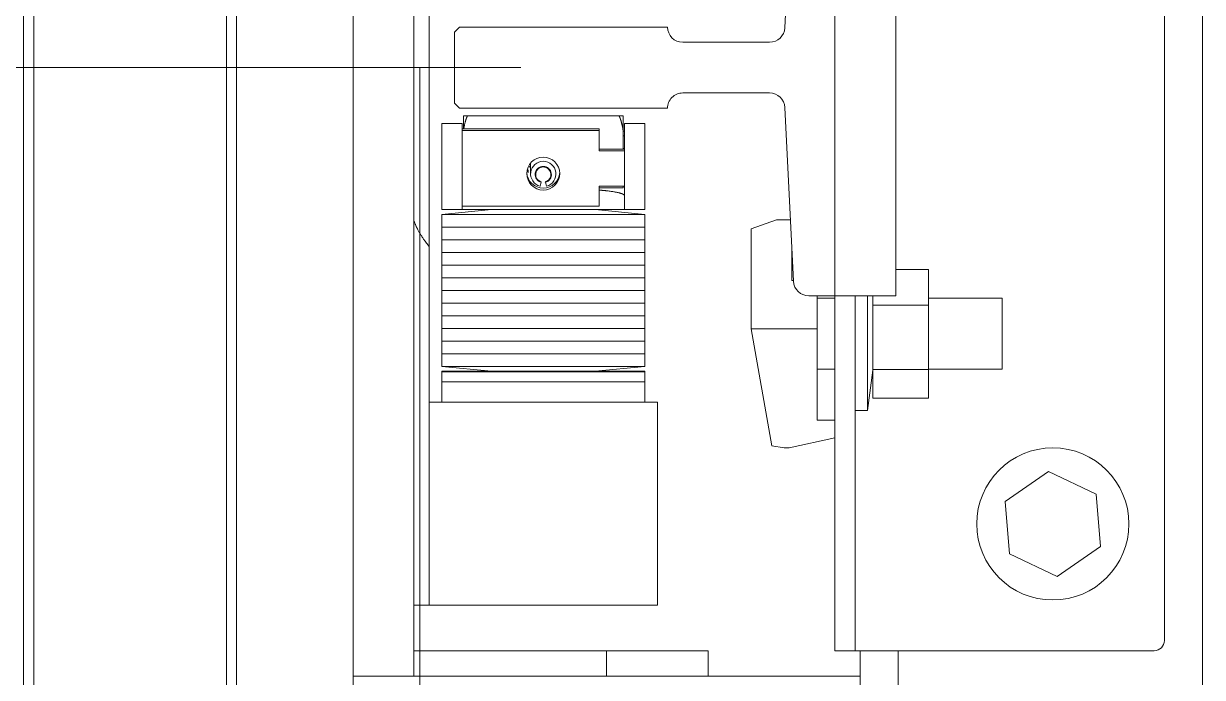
# Model space of a CAD drawing. Header units: millimetres. Extents: x -5 to 111, y -3 to 86.
# Drawn here: x 19.545 to 19.7775, y 47.8697 to 47.9987 of the extents above; entities that cross this region are included whole.
import ezdxf

# ---------------------------------------------------------------- set-up
doc = ezdxf.new("R2010")
doc.units = ezdxf.units.MM
doc.layers.add('A1I6----E-', color=3, linetype='Continuous', lineweight=25)
doc.layers.add('A1Z29---T-', color=5, linetype='Continuous', lineweight=18)
doc.styles.add('ARIAL', font='ARIAL.TTF')

# ---------------------------------------------------------------- blocks, each defined once
blk = doc.blocks.new('Gruppe-406')
at = {"layer": 'A1I6----E-', "linetype": 'Continuous', "lineweight": 9}
for p, q in [((-31.215445589992, 5.321897142038233), (-31.21544558999201, 5.570897142038233)), ((-31.213445589992, 5.321897142038233), (-31.21344558999201, 5.570897142038233))]:
    blk.add_line(p, q, dxfattribs=at)
at = {"layer": 'A1I6----E-', "linetype": 'Continuous', "lineweight": 9, "flags": 128}
blk.add_lwpolyline([(-31.21999558999201, 5.619397142038233, -0.4142135623747664), (-31.21744558999201, 5.616847142038245), (-31.21744558999201, 5.596397142038233), (-31.21544558999201, 5.596397142038233), (-31.21544558999201, 5.616847142038245, 0.4142135623740318), (-31.21999558999201, 5.621397142038233), (-31.25089558999201, 5.621397142038233, 0.4142135623721583), (-31.25544558999201, 5.616847142038245), (-31.255445589992, 5.275947142038236, 0.4142135623726266), (-31.25089558999201, 5.271397142038233), (-31.21999558999201, 5.271397142038233, 0.4142135623735634), (-31.21544558999201, 5.275947142038236), (-31.21544558999201, 5.296397142038233), (-31.21744558999201, 5.296397142038233), (-31.21744558999201, 5.275947142038236, -0.4142135623739308), (-31.21999558999201, 5.273397142038233), (-31.25089558999201, 5.273397142038233, -0.414213562373095), (-31.25344558999201, 5.275947142038236), (-31.25344558999201, 5.616847142038245, -0.4142135623714236), (-31.25089558999201, 5.619397142038233)], format="xyb", close=True, dxfattribs=at)
blk = doc.blocks.new('Gruppe-408')
at = {"layer": 'A1I6----E-'}
blk.add_blockref('Gruppe-406', (0, 0), dxfattribs=at)
blk = doc.blocks.new('Gruppe-420')
at = {"layer": 'A1I6----E-', "linetype": 'Continuous', "lineweight": 9}
blk.add_line((-31.02294558999195, 4.087592326226575), (-31.02294558999198, 6.910397142038233), dxfattribs=at)
blk = doc.blocks.new('Gruppe-423')
at = {"layer": 'A1I6----E-', "linetype": 'Continuous', "lineweight": 9}
for p, q in [((-31.02294558999197, 5.315397142038234), (-31.02294558999197, 5.575397142038233)), ((-31.19044558999201, 5.566397142038233), (-31.190445589992, 5.326397142038233)), ((-31.19044558999201, 5.566397142038233), (-31.19044558999201, 5.326397142038233)), ((-31.17844558999201, 5.566397142038233), (-31.17844558999201, 5.326397142038233)), ((-31.03044871354458, 5.559397142038248), (-31.03044871354456, 5.333397142038218)), ((-31.08344558999209, 5.491397142038291), (-31.08344558999205, 5.401397142038276)), ((-31.17544558999199, 5.421397142038248), (-31.175445589992, 5.471397142038233)), ((-31.168695589992, 5.436870825651149), (-31.168695589992, 5.434303614804932)), ((-31.16789187992439, 5.436870825651149), (-31.16869558999199, 5.436870825651149)), ((-31.1379993000596, 5.436870825651149), (-31.16789187992439, 5.436870825651149)), ((-31.1379993000596, 5.436870825651149), (-31.137195589992, 5.436870825651149)), ((-31.137195589992, 5.434016855274432), (-31.137195589992, 5.436870825651149)), ((-31.172945589992, 5.435397142038233), (-31.168945589992, 5.435397142038233)), ((-31.172945589992, 5.418397142038233), (-31.172945589992, 5.435397142038233)), ((-31.168945589992, 5.418397142038233), (-31.168945589992, 5.435397142038233)), ((-31.141945589992, 5.434303614804932), (-31.168945589992, 5.434303614804932)), ((-31.141945589992, 5.433964005163627), (-31.168945589992, 5.433964005163627)), ((-31.141945589992, 5.433964005163627), (-31.141945589992, 5.434303614804932)), ((-31.141945589992, 5.429989717740918), (-31.141945589992, 5.433964005163627)), ((-31.137195589992, 5.430329327382224), (-31.137195589992, 5.434016855274432)), ((-31.136945589992, 5.433897142038233), (-31.137195589992, 5.433897142038233)), ((-31.136945589992, 5.435397142038233), (-31.132945589992, 5.435397142038233)), ((-31.136945589992, 5.418397142038248), (-31.136945589992, 5.435397142038233)), ((-31.132945589992, 5.435397142038233), (-31.132945589992, 5.418397142038248)), ((-31.136945589992, 5.432955915346352), (-31.137195589992, 5.432955915346352)), ((-31.136945589992, 5.430329327382224), (-31.141945589992, 5.430329327382224)), ((-31.136945589992, 5.429989717740918), (-31.141945589992, 5.429989717740918)), ((-31.13714807573152, 5.430455915346353), (-31.136945589992, 5.430455915346353)), ((-31.155445589992, 5.426474711962571), (-31.15568778264193, 5.426961830509205)), ((-31.155445589992, 5.427514017375379), (-31.155445589992, 5.42541990193968)), ((-31.15617756587286, 5.425858254031675), (-31.155946089992, 5.425858254031675)), ((-31.15359263760475, 5.423020610150433), (-31.15335970046415, 5.423782472302181)), ((-31.15335970046415, 5.423782472302181), (-31.15333381855966, 5.423878443973783)), ((-31.15255736142434, 5.423878443973783), (-31.15253147951983, 5.423782472302195)), ((-31.15253147951983, 5.423782472302195), (-31.15229854237925, 5.423020610150449)), ((-31.141945589992, 5.423034714751182), (-31.136945589992, 5.423034714751182)), ((-31.141945589992, 5.419060427328473), (-31.141945589992, 5.423034714751182)), ((-31.137195589992, 5.422670825651152), (-31.141945589992, 5.422670825651152)), ((-31.137195589992, 5.422670825651152), (-31.137195589992, 5.423034714751182)), ((-31.17544558999199, 5.41114087078597), (-31.17544558999199, 5.421397142038248)), ((-31.163145589992, 5.418397142038233), (-31.172945589992, 5.417447142038236)), ((-31.172945589992, 5.418397142038233), (-31.168945589992, 5.418397142038233)), ((-31.172945589992, 5.417447142038236), (-31.172945589992, 5.414947142038236)), ((-31.132945589992, 5.417447142038236), (-31.172945589992, 5.417447142038236)), ((-31.168945589992, 5.419060427328473), (-31.141945589992, 5.419060427328473)), ((-31.168945589992, 5.418397142038233), (-31.156945589992, 5.418397142038233)), ((-31.156945589992, 5.418397142038233), (-31.148945589992, 5.418397142038248)), ((-31.148945589992, 5.418397142038248), (-31.136945589992, 5.418397142038248)), ((-31.132945589992, 5.417447142038236), (-31.142745589992, 5.418397142038233)), ((-31.136945589992, 5.418397142038248), (-31.132945589992, 5.418397142038248)), ((-31.132945589992, 5.414947142038236), (-31.132945589992, 5.417447142038236)), ((-31.172945589992, 5.414947142038236), (-31.172945589992, 5.412447142038251)), ((-31.132945589992, 5.41494714203825), (-31.172945589992, 5.414947142038236)), ((-31.172945589992, 5.414947142038236), (-31.132945589992, 5.414947142038236)), ((-31.132945589992, 5.412447142038251), (-31.132945589992, 5.414947142038236)), ((-31.11194558999235, 5.414577290866906), (-31.10694558999235, 5.416397142038234)), ((-31.10694558999235, 5.416397142038234), (-31.10419558999208, 5.416397142038234)), ((-31.11194558999237, 5.394897142038233), (-31.11194558999235, 5.414577290866906)), ((-31.17544558999199, 5.340397142038233), (-31.175445589992, 5.41114087078597)), ((-31.172945589992, 5.412447142038251), (-31.172945589992, 5.409947142038236)), ((-31.172945589992, 5.412447142038251), (-31.132945589992, 5.412447142038251)), ((-31.132945589992, 5.412447142038251), (-31.172945589992, 5.412447142038251)), ((-31.132945589992, 5.40994714203825), (-31.132945589992, 5.412447142038251)), ((-31.10394558999237, 5.411397142044287), (-31.1039455899924, 5.404397142038233)), ((-31.172945589992, 5.409947142038236), (-31.172945589992, 5.407447142038236)), ((-31.172945589992, 5.409947142038236), (-31.132945589992, 5.40994714203825)), ((-31.13294558999201, 5.40994714203825), (-31.172945589992, 5.409947142038236)), ((-31.132945589992, 5.407447142038251), (-31.132945589992, 5.40994714203825)), ((-31.172945589992, 5.407447142038236), (-31.172945589992, 5.404947142038236)), ((-31.132945589992, 5.407447142038251), (-31.172945589992, 5.407447142038251)), ((-31.172945589992, 5.407447142038251), (-31.132945589992, 5.407447142038251)), ((-31.132945589992, 5.404947142038236), (-31.132945589992, 5.407447142038251)), ((-31.08344558999205, 5.406572940761008), (-31.07694558999236, 5.40657294076098)), ((-31.07694558999236, 5.40657294076098), (-31.07694558999237, 5.399532834125861)), ((-31.172945589992, 5.404947142038236), (-31.172945589992, 5.402447142038236)), ((-31.172945589992, 5.404947142038236), (-31.132945589992, 5.404947142038236)), ((-31.13294558999201, 5.404947142038236), (-31.172945589992, 5.404947142038236)), ((-31.132945589992, 5.402447142038251), (-31.132945589992, 5.404947142038236)), ((-31.1039455899924, 5.404397142038233), (-31.10359497780971, 5.404384898391018)), ((-31.172945589992, 5.402447142038236), (-31.172945589992, 5.399947142038236)), ((-31.132945589992, 5.402447142038251), (-31.172945589992, 5.402447142038251)), ((-31.172945589992, 5.402447142038251), (-31.132945589992, 5.402447142038251)), ((-31.132945589992, 5.399947142038251), (-31.132945589992, 5.402447142038251)), ((-31.0989455899924, 5.401397142038262), (-31.09894558999238, 5.394897142038233)), ((-31.09544558999236, 5.333397142038218), (-31.09544558999236, 5.401397142038276)), ((-31.08344558999205, 5.401397142038276), (-31.09544558999236, 5.401397142038276)), ((-31.09144558999235, 5.333397142038218), (-31.09144558999236, 5.401397142038276)), ((-31.08902349230887, 5.401397142038276), (-31.08902349230887, 5.37877214203819)), ((-31.08794558999234, 5.401097142038245), (-31.08798639386553, 5.401397142038276)), ((-31.08794558999237, 5.401397142038276), (-31.08794558999237, 5.399532834125919)), ((-31.172945589992, 5.399947142038236), (-31.172945589992, 5.397447142038236)), ((-31.172945589992, 5.399947142038251), (-31.132945589992, 5.399947142038251)), ((-31.132945589992, 5.399947142038251), (-31.172945589992, 5.399947142038251)), ((-31.13294558999199, 5.397447142038236), (-31.132945589992, 5.399947142038251)), ((-31.09544558999236, 5.400897142038233), (-31.09894558999238, 5.400897142038233)), ((-31.08794558999237, 5.399532834125919), (-31.08794558999241, 5.386857035403158)), ((-31.08794558999237, 5.399532834125919), (-31.07694558999237, 5.399532834125861)), ((-31.06244558999238, 5.400897142038233), (-31.07694558999237, 5.400897142038233)), ((-31.07694558999237, 5.399532834125861), (-31.07694558999241, 5.386857035403114)), ((-31.06244558999238, 5.386897142038233), (-31.06244558999238, 5.400897142038233)), ((-31.172945589992, 5.397447142038236), (-31.172945589992, 5.394947142038236)), ((-31.13294558999199, 5.397447142038236), (-31.172945589992, 5.397447142038236)), ((-31.172945589992, 5.397447142038236), (-31.13294558999199, 5.397447142038236)), ((-31.13294558999199, 5.394947142038236), (-31.13294558999199, 5.397447142038236)), ((-31.172945589992, 5.394947142038236), (-31.172945589992, 5.39244714203825)), ((-31.172945589992, 5.394947142038236), (-31.132945589992, 5.394947142038236)), ((-31.13294558999199, 5.394947142038236), (-31.172945589992, 5.394947142038236)), ((-31.13294558999199, 5.39244714203825), (-31.13294558999199, 5.394947142038236)), ((-31.10787751750029, 5.371825956473), (-31.11194558999237, 5.394897142038233)), ((-31.11194558999237, 5.394897142038233), (-31.09894558999238, 5.394897142038233)), ((-31.09894558999238, 5.394897142038233), (-31.09894558999241, 5.376897142038233)), ((-31.172945589992, 5.39244714203825), (-31.172945589992, 5.389947142038236)), ((-31.132945589992, 5.39244714203825), (-31.172945589992, 5.39244714203825)), ((-31.172945589992, 5.39244714203825), (-31.13294558999199, 5.39244714203825)), ((-31.13294558999199, 5.389947142038251), (-31.13294558999199, 5.39244714203825)), ((-31.172945589992, 5.389947142038236), (-31.172945589992, 5.387447142038236)), ((-31.13294558999199, 5.389947142038251), (-31.172945589992, 5.389947142038251)), ((-31.172945589992, 5.389947142038236), (-31.132945589992, 5.389947142038251)), ((-31.13294558999199, 5.38744714203825), (-31.13294558999199, 5.389947142038251)), ((-31.172945589992, 5.387447142038236), (-31.16314558999201, 5.386497142038239)), ((-31.172945589992, 5.38744714203825), (-31.132945589992, 5.38744714203825)), ((-31.14274558999201, 5.386497142038239), (-31.132945589992, 5.38744714203825)), ((-31.172945589992, 5.386497142038239), (-31.172945589992, 5.386397142038233)), ((-31.132945589992, 5.386497142038239), (-31.172945589992, 5.386497142038239)), ((-31.172945589992, 5.386397142038233), (-31.172945589992, 5.384397142038233)), ((-31.172945589992, 5.386397142038233), (-31.132945589992, 5.386397142038233)), ((-31.152945589992, 5.386397142038233), (-31.172945589992, 5.386397142038233)), ((-31.132945589992, 5.386397142038233), (-31.152945589992, 5.386397142038233)), ((-31.132945589992, 5.386397142038233), (-31.132945589992, 5.386497142038239)), ((-31.132945589992, 5.384397142038233), (-31.132945589992, 5.386397142038233)), ((-31.09894558999238, 5.386897142038233), (-31.09544558999236, 5.386897142038233)), ((-31.08902349230887, 5.378772142038247), (-31.08794558999234, 5.38669714203825)), ((-31.08794558999241, 5.386857035403158), (-31.07694558999241, 5.386857035403114)), ((-31.08794558999241, 5.386857035403158), (-31.08794558999242, 5.38122134331553)), ((-31.07694558999241, 5.386897142038233), (-31.06244558999238, 5.386897142038233)), ((-31.07694558999241, 5.386857035403114), (-31.07694558999243, 5.381221343315486)), ((-31.172945589992, 5.384397142038233), (-31.172945589992, 5.380397142038233)), ((-31.132945589992, 5.384397142038233), (-31.172945589992, 5.384397142038233)), ((-31.172945589992, 5.384397142038233), (-31.152945589992, 5.384397142038233)), ((-31.152945589992, 5.384397142038233), (-31.132945589992, 5.384397142038233)), ((-31.132945589992, 5.380397142038233), (-31.132945589992, 5.384397142038233)), ((-31.130445589992, 5.380397142038233), (-31.17544558999199, 5.380397142038233)), ((-31.130445589992, 5.380397142038233), (-31.130445589992, 5.340397142038233)), ((-31.08794558999242, 5.38122134331553), (-31.07694558999243, 5.381221343315486)), ((-31.09144558999233, 5.37877214203819), (-31.08902349230887, 5.37877214203819)), ((-31.09894558999241, 5.376897142038233), (-31.09544558999241, 5.376897142038233)), ((-31.09544558999237, 5.373397142038233), (-31.10444558999237, 5.371397142038233)), ((-31.10544558999237, 5.371397142038233), (-31.10787751750029, 5.371825956473)), ((-31.10444558999237, 5.371397142038233), (-31.10544558999237, 5.371397142038233)), ((-31.06183577313178, 5.360856190401468), (-31.05328059417892, 5.366756098289236)), ((-31.05328059417892, 5.366756098289236), (-31.04389353459168, 5.362297049926015)), ((-31.04389353459168, 5.362297049926015), (-31.04306165395733, 5.351938093674984)), ((-31.06100389249745, 5.350497234150465), (-31.06183577313178, 5.360856190401468)), ((-31.05161683291019, 5.346038185787245), (-31.06100389249745, 5.350497234150465)), ((-31.04306165395733, 5.351938093674984), (-31.05161683291019, 5.346038185787245)), ((-31.17544558999199, 5.340397142038233), (-31.17844558999201, 5.340397142038233)), ((-31.130445589992, 5.340397142038233), (-31.17544558999199, 5.340397142038233)), ((-31.17844558999201, 5.331397142038248), (-31.140445589992, 5.331397142038248)), ((-31.140445589992, 5.331397142038248), (-31.140445589992, 5.326397142038248)), ((-31.140445589992, 5.331397142038248), (-31.12044558999199, 5.331397142038248)), ((-31.12044558999199, 5.331397142038248), (-31.12044558999199, 5.326397142038248)), ((-31.09544558999239, 5.331397142038218), (-31.09544558999236, 5.333397142038218)), ((-31.09144558999239, 5.331397142038218), (-31.09544558999239, 5.331397142038218)), ((-31.09144558999235, 5.333397142038218), (-31.09144558999239, 5.331397142038218)), ((-31.08760558999238, 5.331397142038218), (-31.091445590017, 5.331397142038218)), ((-31.09044558999191, 5.326397142038248), (-31.09044558999191, 5.331397142038218)), ((-31.03244871354456, 5.331397142038218), (-31.08760558999238, 5.331397142038218)), ((-31.08294558999196, 5.331397142038218), (-31.08294558999196, 5.320397142038233))]:
    blk.add_line(p, q, dxfattribs=at)
at = {"layer": 'A1I6----E-', "linetype": 'Continuous', "lineweight": 9, "flags": 128}
for points in [[(-31.1694455899921, 5.454397142038233), (-31.17044558999209, 5.453397142038233), (-31.17044558999209, 5.439397142038233), (-31.1694455899921, 5.438397142038233), (-31.12844558999209, 5.438397142038233, -0.4142135623738054), (-31.1254455899921, 5.441397142038233), (-31.10829933765127, 5.441397142038233, -0.3996556434485828), (-31.10530308063463, 5.438546954889072), (-31.10358809934955, 5.404247329187402, 0.3996556434446109), (-31.10059184233292, 5.401397142038233), (-31.09544558999208, 5.401397142038233), (-31.09544558999209, 5.491397142038233), (-31.10059184233292, 5.491397142038233, 0.3996556434458061), (-31.10358809934955, 5.488546954889072), (-31.10530308063463, 5.454247329187402, -0.3996556434454198), (-31.10829933765127, 5.451397142038233), (-31.1254455899921, 5.451397142038233, -0.4142135623716743), (-31.12844558999209, 5.454397142038233)], [(-31.097945589992, 5.311897142038233), (-31.097945589992, 5.271397142038233), (-31.090445589992, 5.271397142038233), (-31.09044558999201, 5.326397142038233), (-31.19044558999201, 5.326397142038233), (-31.190445589992, 5.271397142038233), (-31.182945589992, 5.271397142038233), (-31.18294558999201, 5.311897142038233, -0.414213562373095), (-31.17294558999201, 5.321897142038233), (-31.107945589992, 5.321897142038233, -0.414213562372882)]]:
    blk.add_lwpolyline(points, format="xyb", close=True, dxfattribs=at)
blk.add_lwpolyline([(-31.15587635688249, 5.425698038696475), (-31.15589059322339, 5.425734809680195, -0.1104532366066053), (-31.15592784786284, 5.425982353619754), (-31.15592521350319, 5.426019585059298, -0.01948295276227156), (-31.15590533604002, 5.426200222716117), (-31.15590446082094, 5.426206263918913)], format="xyb", dxfattribs=at)
at = {"layer": 'A1I6----E-', "linetype": 'Continuous', "lineweight": 9}
for centre, radius in [((-31.15294992464111, 5.425504006095801), 0.003243749721732456), ((-31.05244871354456, 5.356397142038248), 0.01500000000000728)]:
    blk.add_circle(centre, radius, dxfattribs=at)
for centre, radius, start, end in [((-31.152945589992, 5.425429831336475), 0.002494597630110515, 285.0332500792915, 254.9667499211926), ((-31.152945589992, 5.425325060385865), 0.001597205521852734, 285.0268622443469, 254.9731377560404), ((-31.152945589992, 5.425324620302202), 0.00149738017671815, 285.0268622447562, 254.9731377555128), ((-31.15294558999233, 5.42587378535356), 0.003250790905207493, 183.2683568093032, 356.7316460543308), ((-31.03244871354456, 5.333397142038218), 0.002, 270, 0)]:
    blk.add_arc(centre, radius, start, end, dxfattribs=at)
for points in [[(-31.16789187992439, 5.436870825651149), (-31.16793555874785, 5.436795360474342), (-31.16803831691096, 5.43658235036959), (-31.16815600693681, 5.436279035332194), (-31.1683401419384, 5.435702700142913), (-31.16855376939517, 5.434797015908455), (-31.16864420534508, 5.434303614804932)], [(-31.137195589992, 5.434016855274462), (-31.13729329460205, 5.434588479607239), (-31.13747970739134, 5.435407257105446), (-31.13760640796691, 5.43587956523964), (-31.13773622438193, 5.436284796590979), (-31.13786760905161, 5.43661909849376), (-31.13796876987637, 5.436818340499452), (-31.1379993000596, 5.436870825651149)], [(-31.136945589992, 5.42113635390846), (-31.13694757995317, 5.421192747286481), (-31.13703121162641, 5.42130919121845), (-31.13720638460975, 5.42142587041717), (-31.13747238502458, 5.421541419867269), (-31.13783046346591, 5.421655150394207), (-31.1385632512017, 5.421832287623914), (-31.13978103104339, 5.422026930927331), (-31.14120452151909, 5.422186837998412), (-31.14194558999199, 5.42224686085113)], [(-31.17844558999201, 5.416120309711743), (-31.17820892644634, 5.415509243383236), (-31.17742763873084, 5.413899187052073), (-31.17617803913941, 5.412006465551461), (-31.175445589992, 5.411140870785984)]]:
    blk.add_open_spline(points, degree=2, dxfattribs=at)
blk.add_open_spline([(-31.137195589992, 5.430477499425022), (-31.13715198219941, 5.430458148862225), (-31.13714810101155, 5.4304559301343), (-31.13714808837154, 5.430455922740326), (-31.13714807573152, 5.430455915346353)], degree=2, knots=[0, 0, 0, 1, 1, 2, 2, 2], dxfattribs=at)
blk = doc.blocks.new('bbl-raumstempel')
blk.add_lwpolyline([(0, 0), (0, -0.4499999999999886), (1.199999999999989, -0.4499999999999886), (1.199999999999989, 0), (0, 0)])
at = {"style": 'ARIAL'}
for tag, p, height in [('RAUMBEZ', (0.02332087845698538, 0.05545547600661394), 0.125), ('FB', (0.8201469535375736, -0.1082867203489997), 0.075), ('RNR1', (0.02332087845698538, -0.2850009204858424), 0.125), ('RB', (0.8201469535375736, -0.2582867203490053), 0.075), ('FLAECHE', (0.8201469535375736, -0.408286720349011), 0.075), ('RNR2', (0.02332087845698538, -0.5427851488252315), 0.075), ('B', (0.1755652111176005, -0.6970688031958616), 0.075), ('W', (0.1755652111176005, -0.8220688031958616), 0.075), ('D', (0.1755652111176005, -0.9477868525523263), 0.075)]:
    blk.add_attdef(tag, p, '', height=height, dxfattribs=at)

msp = doc.modelspace()

# ---------------------------------------------------------------- linework, layer by layer
at = {"layer": 'A1I6----E-', "lineweight": 9}
msp.add_line((17.90742942499362, 47.98999999999997), (19.64309383093745, 47.98999999999997), dxfattribs=at)

# ---------------------------------------------------------------- block references
at = {"layer": 'A1I6----E-'}
for name in ['Gruppe-420', 'Gruppe-408', 'Gruppe-423']:
    msp.add_blockref(name, (50.80044558999202, 42.54360285796177), dxfattribs=at)
at = {"layer": 'A1Z29---T-'}
msp.add_blockref('bbl-raumstempel', (18.4231832129895, 47.98999999999997), dxfattribs=at)

doc.saveas('drawing.dxf')
